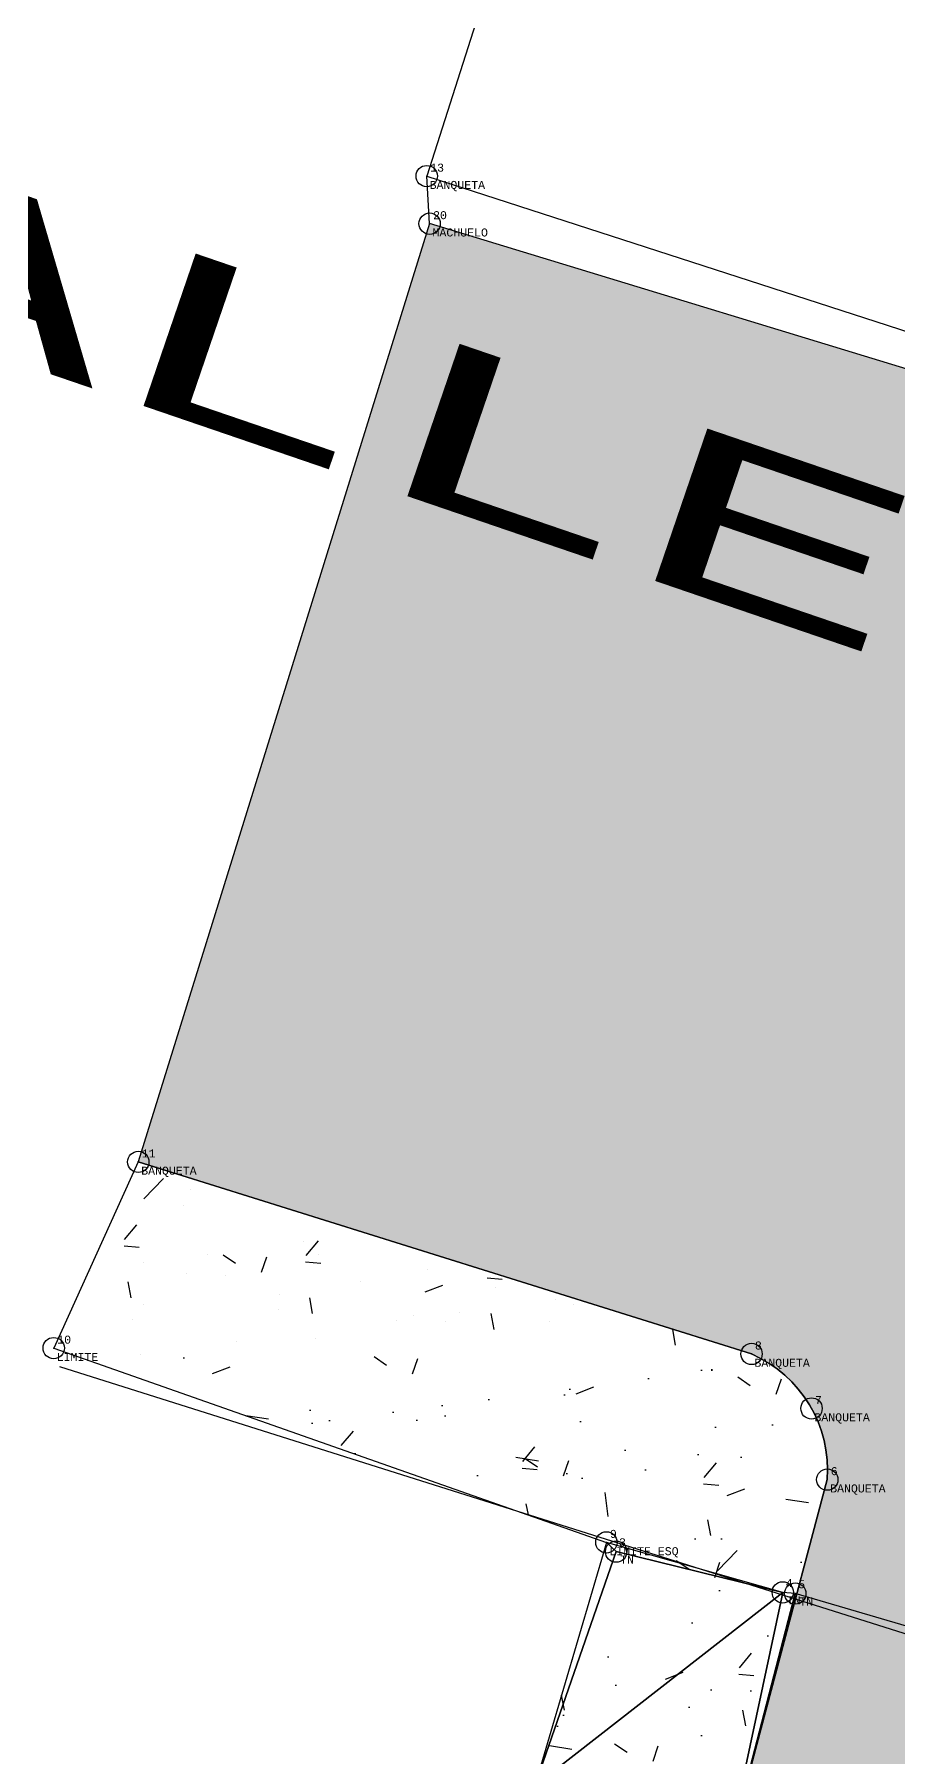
# Model space of a CAD drawing. Extents: x 661203 to 661848, y 2264651 to 2264858.
# Drawn here: x 661448.09 to 661454.16, y 2264807.49 to 2264819.59 of the extents above; entities that cross this region are included whole.
import ezdxf
from ezdxf.enums import TextEntityAlignment as Align

# ---------------------------------------------------------------- set-up
doc = ezdxf.new("R2010")
doc.units = 0
doc.header["$PDMODE"] = 32
doc.header["$PDSIZE"] = 0.15
for name, color, linetype in [('00. BANQUETA', 8, 'Continuous'), ('00. CONCRETO', 8, 'Continuous'), ('00. LIMITE DE PROPIEDAD', 7, 'Continuous'), ('CVL_EST', 6, 'Continuous'), ('CVL_PUNTO', 2, 'Continuous'), ('CVL_PUNTO_NUM', 2, 'Continuous'), ('CVL_TRI', 7, 'Continuous'), ('MACHUELO', 34, 'Continuous')]:
    doc.layers.add(name, color=color, linetype=linetype)
doc.styles.add('MONOTXT4', font='monotxt4.shx')

msp = doc.modelspace()

# ---------------------------------------------------------------- hatches: boundary and pattern name
at = {"layer": '00. BANQUETA'}
h = msp.add_hatch(dxfattribs=at)
h.set_pattern_fill('AR-CONC', color=256, scale=0.007)
h.set_pattern_definition([(49.99999999999999, (0, 0), (1.275292682972028, -0.1115735987723216), [0.13335, -1.46685]), (355, (0, 0), (-0.2467039499747854, 1.337397916673246), [0.10668, -1.17348408919]), (100.4514447, (0.106274049, -0.0092977745), (1.028588729632473, 1.225824263385366), [0.1133300616, -1.2466317122]), (46.18420000000001, (0, 0.3556), (1.897553286244909, -0.29429629552909), [0.200025, -2.200275]), (96.63555760999996, (0.1581293, 0.3310755), (1.661828938360521, 1.731982872184051), [0.16999516198, -1.86994925712]), (351.1841511700001, (0, 0.3556), (1.661828938454839, 1.731982872098728), [0.16001976949, -1.76021812344]), (21, (0.1778, 0.2667), (1.061300738883928, -0.7158563873096132), [0.13335, -1.46685]), (326.0000000000001, (0.1778, 0.2667), (0.4326141984335296, 1.289315762856235), [0.10668, -1.17348]), (71.45144499999999, (0.2662417282, 0.2070453007), (1.493914934951013, 0.5734593822013367), [0.1133300616, -1.2466295632]), (37.50000000000001, (0, 0), (0.02162022275414272, 0.5918852721120718), [0, -1.159256, 0, -1.19126, 0, -1.177925]), (7.499999999999999, (0, 0), (0.4677376375721403, 0.7012640237268366), [0, -0.6791959999999999, 0, -1.132586, 0, -0.448945]), (327.5, (-0.396494, 0), (0.9491341661680998, -0.04010120794871411), [0, -0.4445, 0, -1.38684, 0, -1.84023]), (317.5, (-0.574294, 0), (1.036904269702126, 0.1779854372333312), [0, -0.57785, 0, -0.921004, 0, -1.30683])])
h.paths.add_polyline_path([(661453.6625799212, 2264809.438514655, 0.3176992278173696), (661453.1302418459, 2264810.321411123), (661448.8211671538, 2264811.671441973), (661448.2271647336, 2264810.362579442), (661452.1108231368, 2264808.997515925), (661451.6077805444, 2264807.28647643), (661452.9360526835, 2264806.704104449)])
at = {"layer": '00. CONCRETO'}
h = msp.add_hatch(color=256, dxfattribs=at)
h.dxf.hatch_style = 1
h.paths.add_polyline_path([(661466.1663532738, 2264813.768760371), (661461.5800581551, 2264815.115071659), (661462.3492355637, 2264817.369721547), (661456.0423015128, 2264819.394676825), (661455.3343239585, 2264817.696853281), (661454.9696394029, 2264817.015054796), (661450.8683593888, 2264818.264555195), (661448.8211671538, 2264811.671441973), (661453.1302418459, 2264810.321411123, -0.3176992278173699), (661453.6625799212, 2264809.438514655), (661452.9360526835, 2264806.704104449), (661458.825808235, 2264805.067205997), (661459.6793745353, 2264807.716169864, -0.4305638980582018), (661460.4924572386, 2264808.311365225), (661464.0704106819, 2264807.174462785)])
h.paths.add_polyline_path([(661456.7819691563, 2264813.241267969, -1), (661457.9337891007, 2264813.241267969, -1)], flags=16)
h.paths.add_polyline_path([(661457.7964428805, 2264813.241267969, -1), (661456.9193153766, 2264813.241267969, -1)], flags=0)
h.paths.add_polyline_path([(661457.43399288, 2264812.87314249), (661457.4336550968, 2264812.879471611, 13.03439100726554), (661457.321041826, 2264812.873461477), (661457.3213796092, 2264812.867132356, -13.25790665460809)], flags=0)
h.paths.add_polyline_path([(661457.0508845022, 2264813.241267969, -1), (661457.6648737548, 2264813.241267969, -1)], flags=0)
h.paths.add_polyline_path([(661460.2351320724, 2264814.166568189), (661460.4136949208, 2264814.681610235), (661460.9255862581, 2264814.506929788), (661460.7504220068, 2264813.997221552)], flags=16)
h.paths.add_polyline_path([(661456.9345728729, 2264810.788600049, -1), (661455.7827529286, 2264810.788600049, -1)], flags=16)
h.paths.add_polyline_path([(661455.9200991488, 2264810.788600049, -1), (661456.7972266527, 2264810.788600049, -1)], flags=0)
h.paths.add_polyline_path([(661456.4347766523, 2264810.420474569), (661456.434438869, 2264810.42680369, 13.03439100726554), (661456.3218255983, 2264810.420793557), (661456.3221633814, 2264810.414464436, -13.25790665460809)], flags=0)
h.paths.add_polyline_path([(661456.665657527, 2264810.788600049, -1), (661456.0516682744, 2264810.788600049, -1)], flags=0)

# ---------------------------------------------------------------- linework, layer by layer
at = {"layer": '00. BANQUETA', "elevation": 1607.667}
msp.add_lwpolyline([(661451.5343501772, 2264820.749188824), (661450.8479378333, 2264818.598538667), (661454.3293677487, 2264817.471393715, 0.3307835025537483), (661455.2527444166, 2264817.963689895), (661455.8722889986, 2264819.403264315), (661456.0423015128, 2264819.394676825), (661460.908082425, 2264830.920121045)], format="xyb", dxfattribs=at)
at = {"layer": '00. BANQUETA'}
msp.add_lwpolyline([(661453.6625799212, 2264809.438514655, 0.3176992278173696), (661453.1302418459, 2264810.321411123), (661448.8211671538, 2264811.671441973), (661448.2271647336, 2264810.362579442), (661452.1108231368, 2264808.997515925), (661451.6077805444, 2264807.28647643), (661452.9360526835, 2264806.704104449), (661453.6625799212, 2264809.438514655, 0.3176992278173696)], format="xyb", close=True, dxfattribs=at)
at = {"layer": '00. CONCRETO'}
msp.add_lwpolyline([(661466.1663532738, 2264813.768760371), (661461.5800581551, 2264815.115071659), (661462.3492355637, 2264817.369721547), (661456.0423015128, 2264819.394676825), (661455.3343239585, 2264817.696853281), (661454.9696394029, 2264817.015054796), (661450.8683593888, 2264818.264555195), (661448.8211671538, 2264811.671441973), (661453.1302418459, 2264810.321411123, -0.3176992278173699), (661453.6625799212, 2264809.438514655), (661452.9360526835, 2264806.704104449), (661458.825808235, 2264805.067205997), (661459.6793745353, 2264807.716169864, -0.4305638980582018), (661460.4924572386, 2264808.311365225), (661464.0704106819, 2264807.174462785), (661466.1663532738, 2264813.768760371)], format="xyb", close=True, dxfattribs=at)
at = {"layer": '00. LIMITE DE PROPIEDAD'}
msp.add_lwpolyline([(661448.2271647336, 2264810.362579442), (661452.1108231368, 2264808.997515925), (661451.6077805444, 2264807.28647643), (661449.706, 2264801.599), (661449.835, 2264801.511), (661446.963, 2264792.197), (661442.769, 2264778.825), (661440.962, 2264772.798), (661437.187, 2264761.14), (661436.909, 2264760.66), (661435.196, 2264764.867), (661434.9753918012, 2264768.824396706)], dxfattribs=at)
at = {"layer": 'CVL_EST', "color": 6, "linetype": 'Continuous'}
msp.add_line((661463.526427841, 2264805.408833354), (661448.2705517705, 2264810.231513658), dxfattribs=at)
at = {"layer": 'CVL_PUNTO', "color": 2}
for p in [(661450.8479378333, 2264818.598538667, 1607.54), (661450.8683593888, 2264818.264555195, 1607.524), (661448.8211671538, 2264811.671441973, 1607.54), (661448.2271647336, 2264810.362579442, 1607.571), (661453.1302418459, 2264810.321411123, 1607.529), (661453.551788944, 2264809.938445009, 1607.527), (661453.6625799218, 2264809.438514655, 1607.519)]:
    msp.add_point(p, dxfattribs=at)
at = {"layer": 'CVL_PUNTO', "color": 3}
for p in [(661452.1108231368, 2264808.997515925, 1607.682), (661452.179, 2264808.933, 1607.659), (661453.35, 2264808.646, 1607.588), (661453.438, 2264808.638, 1607.482)]:
    msp.add_point(p, dxfattribs=at)
at = {"layer": 'CVL_TRI', "color": 8, "linetype": 'Continuous'}
for points in [[(661451.6077805444, 2264807.28647643, 1607.601), (661452.179, 2264808.933, 1607.659), (661452.1108231368, 2264808.997515925, 1607.682)], [(661452.1108231368, 2264808.997515925, 1607.682), (661452.179, 2264808.933, 1607.659), (661453.35, 2264808.646, 1607.588)], [(661453.35, 2264808.646, 1607.588), (661452.179, 2264808.933, 1607.659), (661451.6077805444, 2264807.28647643, 1607.601)], [(661453.35, 2264808.646, 1607.588), (661451.6077805444, 2264807.28647643, 1607.601), (661452.9360526835, 2264806.704104449, 1607.35)], [(661453.438, 2264808.638, 1607.482), (661453.35, 2264808.646, 1607.588), (661452.9360526835, 2264806.704104449, 1607.35)], [(661456.701, 2264807.681, 1607.471), (661453.438, 2264808.638, 1607.482), (661452.9360526835, 2264806.704104449, 1607.35)], [(661452.9360526835, 2264806.704104449, 1607.35), (661458.825808235, 2264805.067205997, 1607.398), (661456.701, 2264807.681, 1607.471)]]:
    msp.add_3dface(points, dxfattribs=at)
at = {"layer": 'MACHUELO'}
msp.add_lwpolyline([(661456.0423015128, 2264819.394676825), (661455.3343239585, 2264817.696853281), (661454.9696394029, 2264817.015054796), (661450.8683593888, 2264818.264555195), (661450.8479378333, 2264818.598538667)], dxfattribs=at)

# ---------------------------------------------------------------- texts
at = {"style": 'MONOTXT4', "width": 2}
msp.add_text('CALLE HIDALDO', height=1.132185599999999, rotation=341.1190211625068, dxfattribs=at).set_placement((661444.7915397284, 2264818.374174409))
at = {"layer": 'CVL_PUNTO_NUM', "color": 2, "style": 'MONOTXT4'}
for s, p in [('13', (661450.872063222, 2264818.612994851, 1607.54)), ('20', (661450.8924847775, 2264818.279011379, 1607.524)), ('11', (661448.8452925424, 2264811.685898157, 1607.54)), ('10', (661448.2512901223, 2264810.377035626, 1607.571)), ('8', (661453.1543672346, 2264810.335867306, 1607.529)), ('7', (661453.5759143328, 2264809.952901193, 1607.527)), ('6', (661453.6867053105, 2264809.452970839, 1607.519))]:
    msp.add_text(s, height=0.05624999999999999, dxfattribs=at).set_placement(p, align=Align.BOTTOM_LEFT)
for s, p in [('BANQUETA', (661450.8681764904, 2264818.564763123, 1607.54)), ('MACHUELO', (661450.8885980459, 2264818.230779651, 1607.524)), ('BANQUETA', (661448.8414058108, 2264811.637666429, 1607.54)), ('LIMITE', (661448.2474033907, 2264810.328803898, 1607.571)), ('BANQUETA', (661453.150480503, 2264810.287635578, 1607.529)), ('BANQUETA', (661453.5720276012, 2264809.904669465, 1607.527)), ('BANQUETA', (661453.6828185789, 2264809.404739111, 1607.519))]:
    msp.add_text(s, height=0.05624999999999999, dxfattribs=at).set_placement(p, align=Align.TOP_LEFT)
at = {"layer": 'CVL_PUNTO_NUM', "color": 3, "style": 'MONOTXT4'}
for s, p in [('9', (661452.1349485255, 2264809.011972108, 1607.682)), ('3', (661452.1988873781, 2264808.952887378, 1607.659)), ('4', (661453.3698873781, 2264808.665887378, 1607.588)), ('5', (661453.4578873782, 2264808.657887378, 1607.482))]:
    msp.add_text(s, height=0.05624999999999999, dxfattribs=at).set_placement(p, align=Align.BOTTOM_LEFT)
for s, p in [('LIMITE ESQ', (661452.1310617939, 2264808.96374038, 1607.682)), ('TN', (661452.2068423295, 2264808.90515767, 1607.659)), ('TN', (661453.3778423294, 2264808.61815767, 1607.588)), ('TN', (661453.4658423294, 2264808.61015767, 1607.482))]:
    msp.add_text(s, height=0.05624999999999999, dxfattribs=at).set_placement(p, align=Align.TOP_LEFT)

doc.saveas('drawing.dxf')
